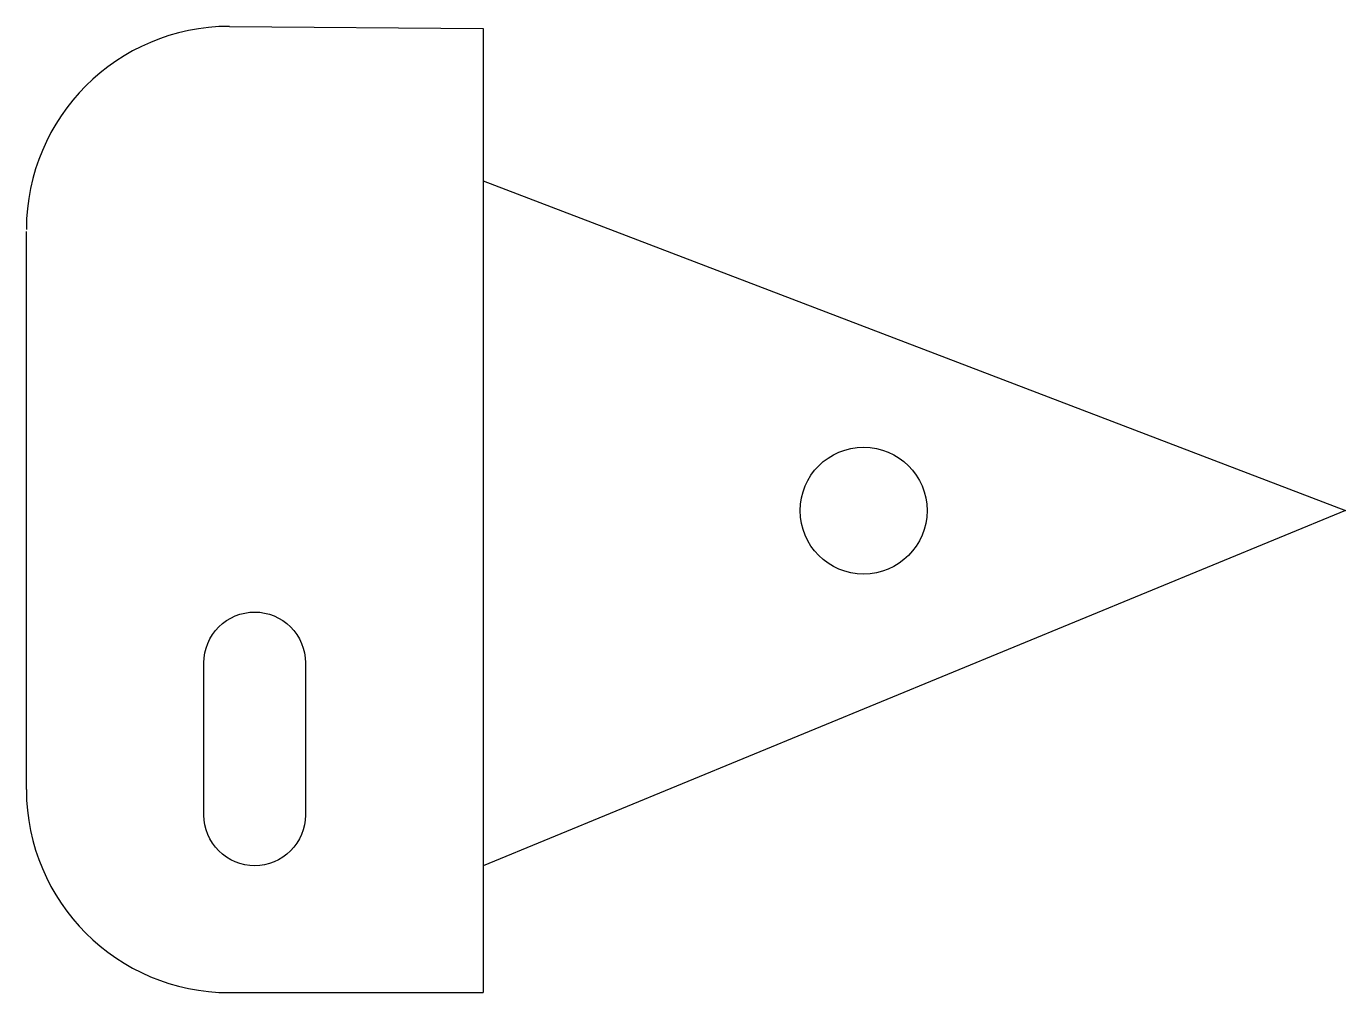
# Model space of a CAD drawing. Header units: inches. Extents: x 20 to 38, y 9.1 to 16.8.
# Drawn here: x 19.98 to 25.18, y 9.06 to 12.87 of the extents above.
import ezdxf

# ---------------------------------------------------------------- set-up
doc = ezdxf.new("R2010")
doc.units = ezdxf.units.IN
doc.header["$MEASUREMENT"] = 0
for name, color, linetype in [('Acoperire_Motor', 1, 'Continuous'), ('Aerisire', 3, 'Continuous'), ('Evacuare', 4, 'Continuous')]:
    doc.layers.add(name, color=color, linetype=linetype)

msp = doc.modelspace()

# ---------------------------------------------------------------- linework, layer by layer
at = {"layer": 'Acoperire_Motor'}
for p, q in [((20.7776, 12.8724), (21.7776, 12.8638)), ((21.7776, 12.8638), (21.7776, 9.0638)), ((21.7776, 12.2638), (25.1776, 10.9638)), ((19.9776, 9.8638), (19.9776, 12.0638)), ((25.1776, 10.9638), (21.7776, 9.5638)), ((20.7776, 9.0638), (21.7776, 9.0638))]:
    msp.add_line(p, q, dxfattribs=at)
for centre, start, end in [((20.7776, 12.0724), 90, 180), ((20.7776, 9.8638), 180, 270)]:
    msp.add_arc(centre, 0.8, start, end, dxfattribs=at)
at = {"layer": 'Aerisire'}
msp.add_lwpolyline([(21.0776, 9.7638, -0.414214), (20.8776, 9.5638, -0.414214), (20.6776, 9.7638), (20.6776, 10.3638, -0.414214), (20.8776, 10.5638, -0.414214), (21.0776, 10.3638)], format="xyb", close=True, dxfattribs=at)
at = {"layer": 'Evacuare'}
msp.add_circle((23.2776, 10.9638), 0.25, dxfattribs=at)

doc.saveas('drawing.dxf')
